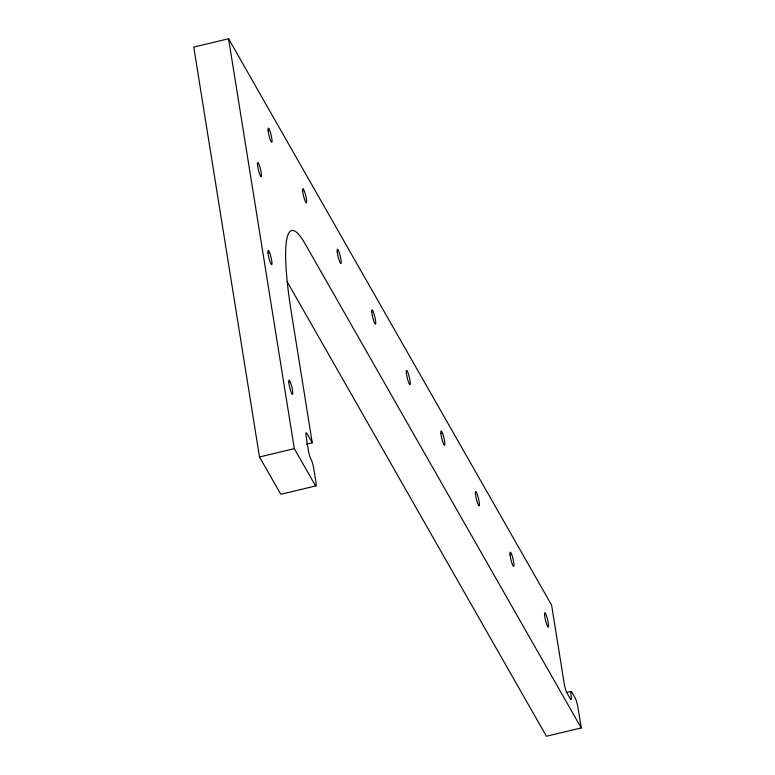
<?xml version="1.0" encoding="UTF-8"?>
<svg xmlns="http://www.w3.org/2000/svg" width="775" height="775" viewBox="0 0 775 775"><rect width="100%" height="100%" fill="white"/><g stroke="black" fill="none" stroke-linecap="round" stroke-linejoin="round"><path stroke-width="1.16" d="M287.157 281.693L546.433 736.25L581.24 727.919L577.995 707.672A7.353 1.095 76.5 0 0 575.224 698.149L571.766 692.094A7.353 1.095 76.5 0 0 571.078 695.553A7.353 1.095 76.5 0 1 570.39 699.011L566.942 692.947A7.353 1.095 76.5 0 1 564.171 683.434L551.606 605.101L228.567 38.75L193.76 47.081L259.509 456.988L280.385 493.578A7.353 1.095 76.5 0 0 281.112 494.227L315.909 485.896M306.454 444.201L312.257 442.816L291.448 313.1A147.124 21.903 76.5 0 1 305.205 243.97L581.24 727.919M259.509 456.988L294.316 448.657L315.183 485.247A7.353 1.095 76.5 0 0 315.871 481.788L313.798 468.817A7.353 1.095 76.5 0 0 311.027 459.304A7.353 1.095 76.5 0 1 308.256 449.791L306.173 436.819A7.353 1.095 76.5 0 1 306.861 433.361L312.257 442.816M566.399 692.559L571.039 691.445M228.567 38.75L294.316 448.657M257.532 165.046A7.353 1.095 76.5 0 0 260.923 176.7A7.353 1.095 76.5 0 0 259.954 167.206A7.353 1.095 76.5 0 0 257.532 165.046M475.463 494.082A7.353 1.095 76.5 0 0 478.853 505.736A7.353 1.095 76.5 0 0 477.894 496.242A7.353 1.095 76.5 0 0 475.463 494.082M337.232 251.739A7.353 1.095 76.5 0 0 340.622 263.393A7.353 1.095 76.5 0 0 339.663 253.9A7.353 1.095 76.5 0 0 337.232 251.739M288.833 382.637A7.353 1.095 76.5 0 0 292.223 394.291A7.353 1.095 76.5 0 0 291.255 384.797A7.353 1.095 76.5 0 0 288.833 382.637M302.676 191.154A7.353 1.095 76.5 0 0 306.067 202.798A7.353 1.095 76.5 0 0 305.098 193.314A7.353 1.095 76.5 0 0 302.676 191.154M440.907 433.496A7.353 1.095 76.5 0 0 444.298 445.15A7.353 1.095 76.5 0 0 443.329 435.657A7.353 1.095 76.5 0 0 440.907 433.496M510.028 554.667A7.353 1.095 76.5 0 0 513.418 566.322A7.353 1.095 76.5 0 0 512.449 556.828A7.353 1.095 76.5 0 0 510.028 554.667M371.797 312.325A7.353 1.095 76.5 0 0 375.187 323.979A7.353 1.095 76.5 0 0 374.218 314.485A7.353 1.095 76.5 0 0 371.797 312.325M268.024 252.921A7.353 1.095 76.5 0 0 271.415 264.575A7.353 1.095 76.5 0 0 270.456 255.082A7.353 1.095 76.5 0 0 268.024 252.921M268.121 130.558A7.353 1.095 76.5 0 0 271.512 142.213A7.353 1.095 76.5 0 0 270.543 132.728A7.353 1.095 76.5 0 0 268.121 130.558M406.352 372.911A7.353 1.095 76.5 0 0 409.743 384.565A7.353 1.095 76.5 0 0 408.774 375.071A7.353 1.095 76.5 0 0 406.352 372.911M544.583 615.253A7.353 1.095 76.5 0 0 547.973 626.907A7.353 1.095 76.5 0 0 547.005 617.413A7.353 1.095 76.5 0 0 544.583 615.253"/></g></svg>
